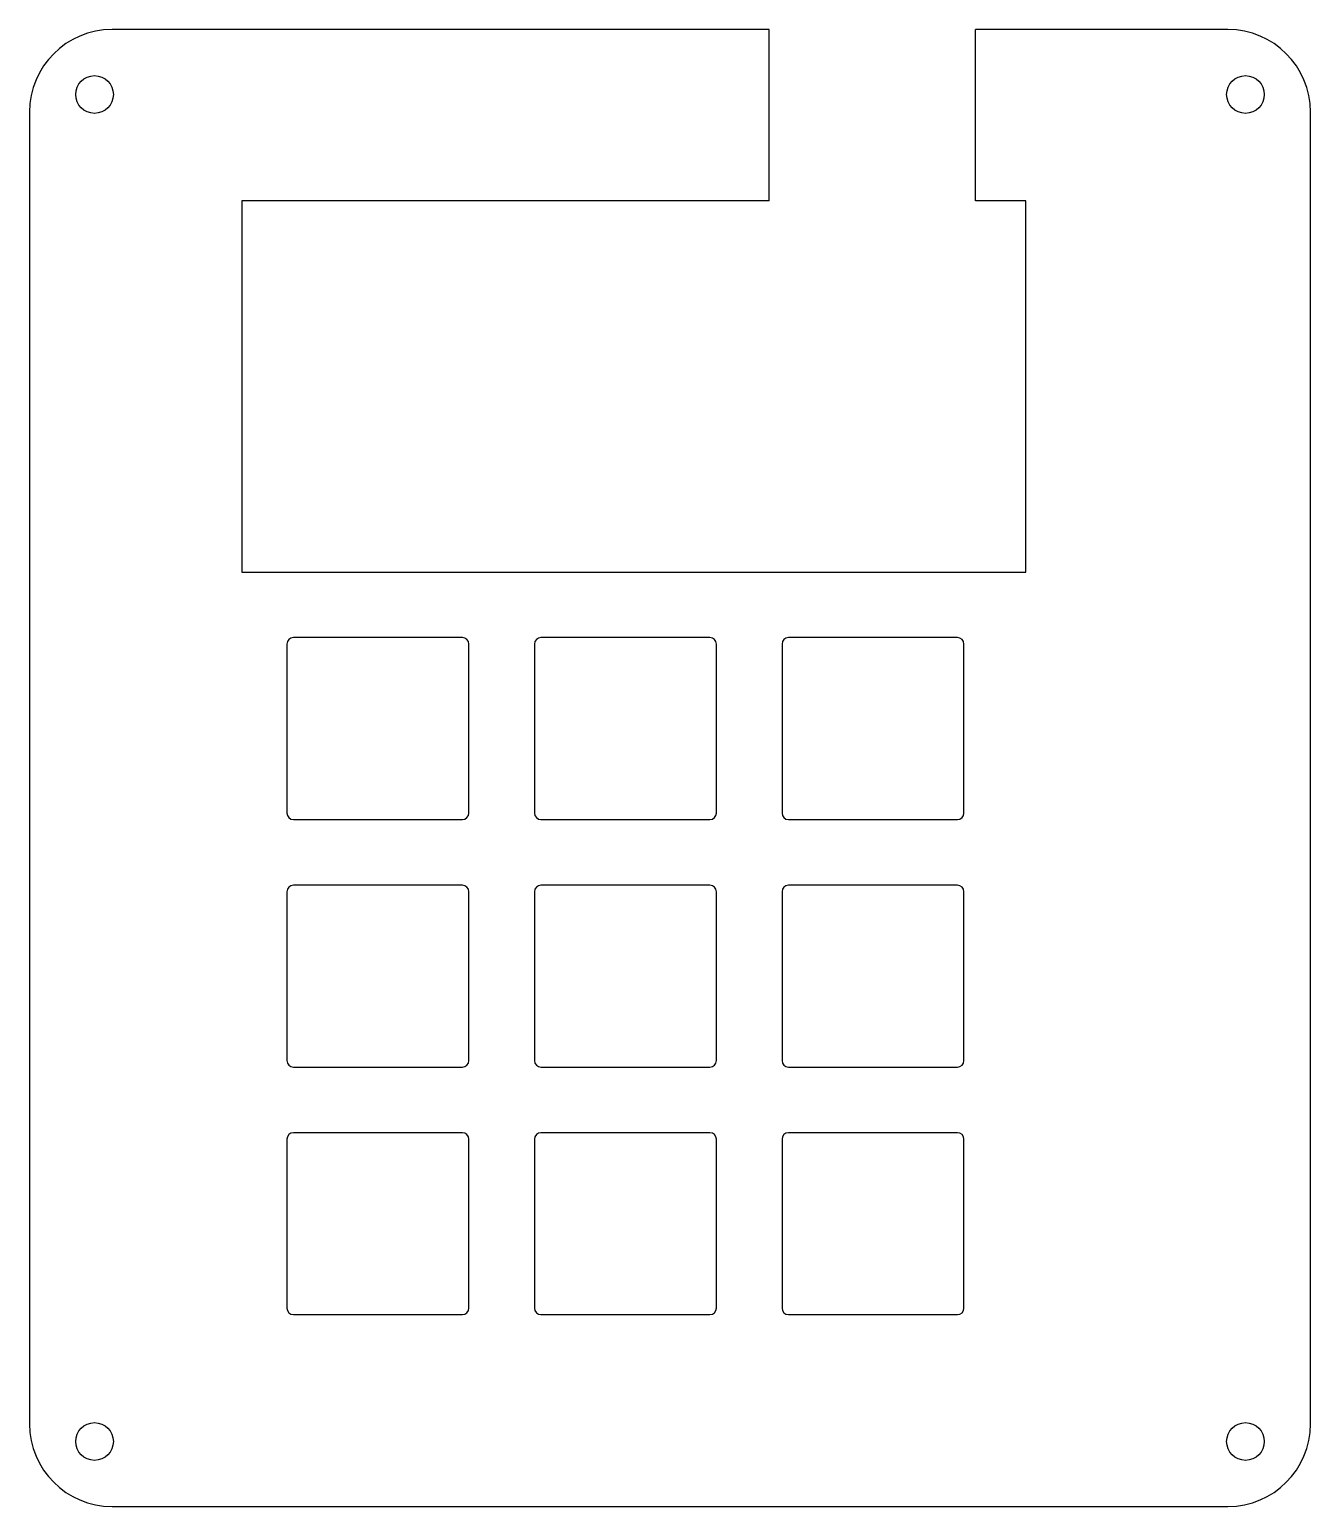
# Model space of a CAD drawing. Header units: inches. Extents: x -1.94 to 1.94, y -2.24 to 2.24.
import ezdxf

# ---------------------------------------------------------------- set-up
doc = ezdxf.new("R2010")
doc.units = ezdxf.units.IN
doc.header["$MEASUREMENT"] = 0

msp = doc.modelspace()

# ---------------------------------------------------------------- linework, layer by layer
at = {"color": 7, "linetype": 'Continuous', "lineweight": 25}
for p, q in [((0.3007, 2.2375), (-1.6906, 2.2375)), ((0.3007, 1.7188), (0.3007, 2.2375)), ((0.9257, 1.7188), (0.9257, 2.2375)), ((1.6906, 2.2375), (0.9257, 2.2375)), ((-1.9406, 1.9875), (-1.9406, -1.9875)), ((1.9406, -1.9875), (1.9406, 1.9875)), ((0.3007, 1.7188), (-1.2969, 1.7188)), ((-1.2969, 1.7188), (-1.2969, 0.5938)), ((1.0781, 1.7188), (0.9257, 1.7188)), ((1.0781, 0.5938), (1.0781, 1.7188)), ((-1.2969, 0.5938), (1.0781, 0.5938)), ((-1.1606, 0.3753), (-1.1606, -0.1365)), ((-0.6291, 0.395), (-1.1409, 0.395)), ((-0.6094, -0.1365), (-0.6094, 0.3753)), ((-0.4106, 0.3753), (-0.4106, -0.1365)), ((0.1209, 0.395), (-0.3909, 0.395)), ((0.1406, -0.1365), (0.1406, 0.3753)), ((0.3394, 0.3753), (0.3394, -0.1365)), ((0.8709, 0.395), (0.3591, 0.395)), ((0.8906, -0.1365), (0.8906, 0.3753)), ((-1.1409, -0.1562), (-0.6291, -0.1562)), ((-0.3909, -0.1562), (0.1209, -0.1562)), ((0.3591, -0.1562), (0.8709, -0.1562)), ((-0.6291, -0.355), (-1.1409, -0.355)), ((0.1209, -0.355), (-0.3909, -0.355)), ((0.8709, -0.355), (0.3591, -0.355)), ((-1.1606, -0.3747), (-1.1606, -0.8865)), ((-0.6094, -0.8865), (-0.6094, -0.3747)), ((-0.4106, -0.3747), (-0.4106, -0.8865)), ((0.1406, -0.8865), (0.1406, -0.3747)), ((0.3394, -0.3747), (0.3394, -0.8865)), ((0.8906, -0.8865), (0.8906, -0.3747)), ((-1.1409, -0.9062), (-0.6291, -0.9062)), ((-0.3909, -0.9062), (0.1209, -0.9062)), ((0.3591, -0.9062), (0.8709, -0.9062)), ((-0.6291, -1.105), (-1.1409, -1.105)), ((0.1209, -1.105), (-0.3909, -1.105)), ((0.8709, -1.105), (0.3591, -1.105)), ((-1.1606, -1.1247), (-1.1606, -1.6365)), ((-0.6094, -1.6365), (-0.6094, -1.1247)), ((-0.4106, -1.1247), (-0.4106, -1.6365)), ((0.1406, -1.6365), (0.1406, -1.1247)), ((0.3394, -1.1247), (0.3394, -1.6365)), ((0.8906, -1.6365), (0.8906, -1.1247)), ((-1.1409, -1.6562), (-0.6291, -1.6562)), ((-0.3909, -1.6562), (0.1209, -1.6562)), ((0.3591, -1.6562), (0.8709, -1.6562)), ((-1.6906, -2.2375), (1.6906, -2.2375))]:
    msp.add_line(p, q, dxfattribs=at)
for centre in [(-1.7437, 2.0406), (1.7437, 2.0406), (-1.7437, -2.0406), (1.7437, -2.0406)]:
    msp.add_circle(centre, 0.0571, dxfattribs=at)
for centre, radius, start, end in [((-1.6906, 1.9875), 0.25, 90, 180), ((1.6906, 1.9875), 0.25, 0, 90), ((-1.1409, 0.3753), 0.0197, 90, 180), ((-0.6291, 0.3753), 0.0197, 0, 90), ((-0.3909, 0.3753), 0.0197, 90, 180), ((0.1209, 0.3753), 0.0197, 0, 90), ((0.3591, 0.3753), 0.0197, 90, 180), ((0.8709, 0.3753), 0.0197, 0, 90), ((-1.1409, -0.1365), 0.0197, 180, 270), ((-0.6291, -0.1365), 0.0197, 270, 0), ((-0.3909, -0.1365), 0.0197, 180, 270), ((0.1209, -0.1365), 0.0197, 270, 0), ((0.3591, -0.1365), 0.0197, 180, 270), ((0.8709, -0.1365), 0.0197, 270, 0), ((-1.1409, -0.3747), 0.0197, 90, 180), ((-0.6291, -0.3747), 0.0197, 0, 90), ((-0.3909, -0.3747), 0.0197, 90, 180), ((0.1209, -0.3747), 0.0197, 0, 90), ((0.3591, -0.3747), 0.0197, 90, 180), ((0.8709, -0.3747), 0.0197, 0, 90), ((-1.1409, -0.8865), 0.0197, 180, 270), ((-0.6291, -0.8865), 0.0197, 270, 0), ((-0.3909, -0.8865), 0.0197, 180, 270), ((0.1209, -0.8865), 0.0197, 270, 0), ((0.3591, -0.8865), 0.0197, 180, 270), ((0.8709, -0.8865), 0.0197, 270, 0), ((-1.1409, -1.1247), 0.0197, 90, 180), ((-0.6291, -1.1247), 0.0197, 0, 90), ((-0.3909, -1.1247), 0.0197, 90, 180), ((0.1209, -1.1247), 0.0197, 0, 90), ((0.3591, -1.1247), 0.0197, 90, 180), ((0.8709, -1.1247), 0.0197, 0, 90), ((-1.1409, -1.6365), 0.0197, 180, 270), ((-0.6291, -1.6365), 0.0197, 270, 0), ((-0.3909, -1.6365), 0.0197, 180, 270), ((0.1209, -1.6365), 0.0197, 270, 0), ((0.3591, -1.6365), 0.0197, 180, 270), ((0.8709, -1.6365), 0.0197, 270, 0), ((-1.6906, -1.9875), 0.25, 180, 270), ((1.6906, -1.9875), 0.25, 270, 0)]:
    msp.add_arc(centre, radius, start, end, dxfattribs=at)

doc.saveas('drawing.dxf')
